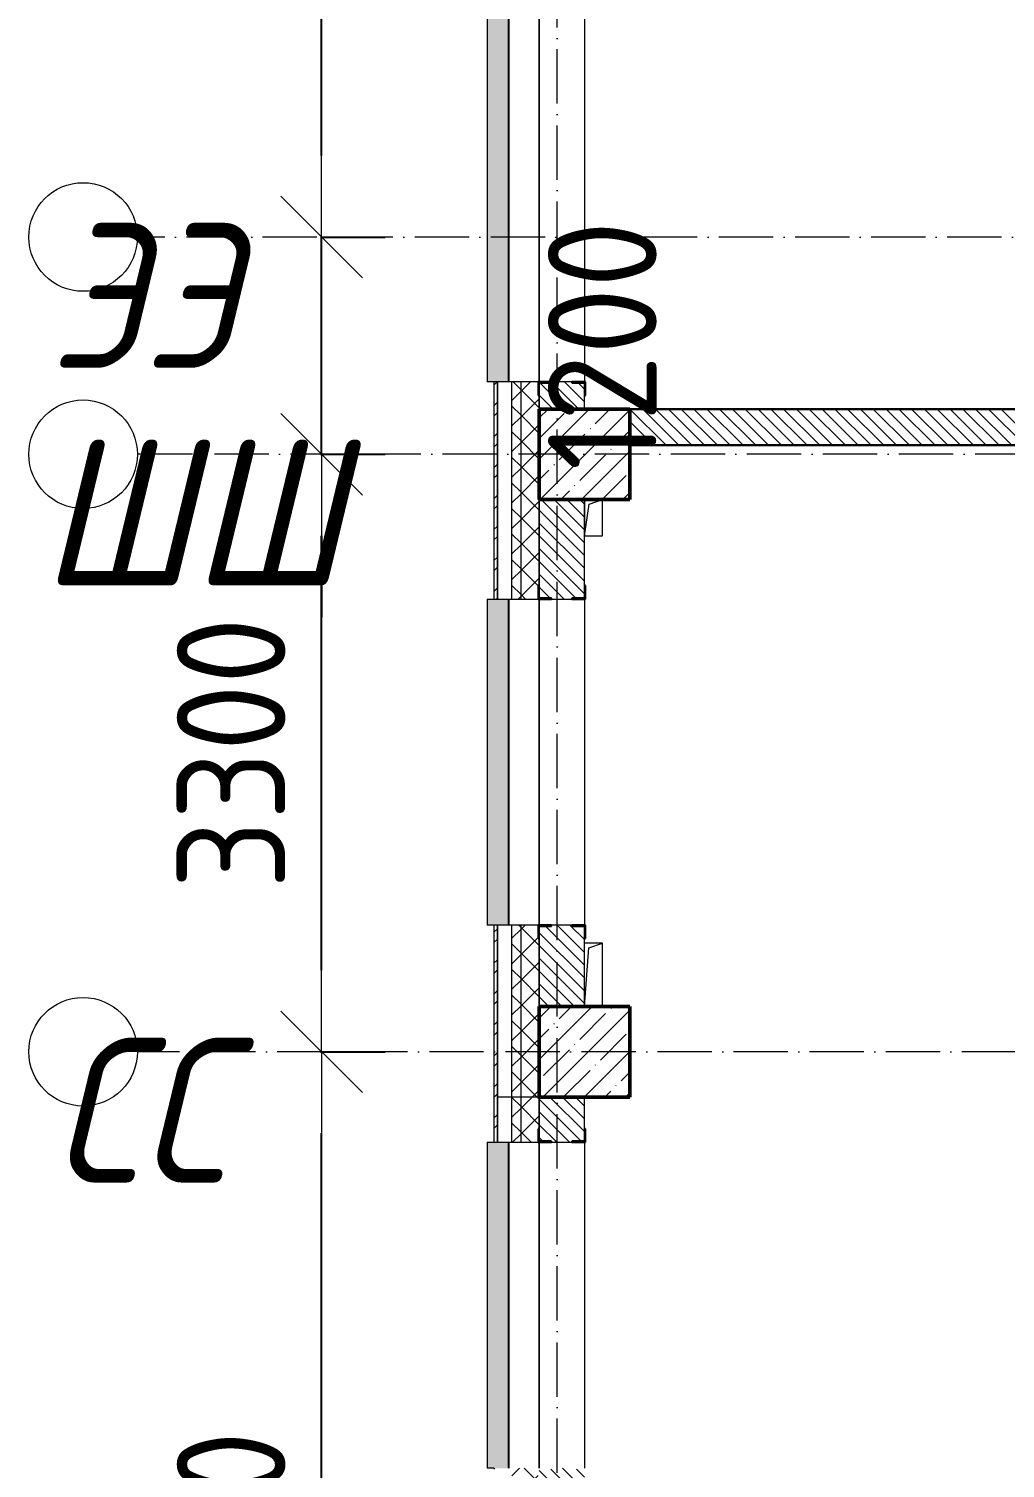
# Model space of a CAD drawing. Header units: millimetres. Extents: x 2294 to 908349, y -83289 to 219220.
# Drawn here: x 2294 to 7687, y 77006 to 84956 of the extents above; entities that cross this region are included whole.
import ezdxf

# ---------------------------------------------------------------- set-up
doc = ezdxf.new("R2010")
doc.units = ezdxf.units.MM
doc.linetypes.add('50_200_ШТРИХ_1Т_ш5_п1_п1_', pattern=[700, 500, -100, 0, -100])
for name, color, linetype, lineweight in [('2) ПГП 4м', 4, 'Continuous', 30), ('2.4) ПГП вычит ЖБбалки 0.4 м -', 24, 'Continuous', 30), ('3.3) Вычитаем ЖБбалки 0.4м -', 31, 'Continuous', 30), ('A-____-____-DIMS', 7, 'Continuous', 9), ('A-GENM-____-MCUT', 7, 'Continuous', 25), ('A-GENM-____-OTLN', 7, 'Continuous', 9), ('A-GENM-____-OTLN-1', 7, 'Continuous', 25), ('A-GLAZ-____-OTLN', 7, 'Continuous', 9), ('A-WALL-____-MCUT', 7, 'Continuous', 13), ('A-WALL-____-MCUT-1', 7, 'Continuous', 9), ('A-WALL-____-OTLN', 7, 'Continuous', 9), ('A-WALL-____-PATT-1', 7, 'Continuous', 9), ('A-WALL-FNSH-MCUT-1', 7, 'Continuous', 9), ('S-COLS-____-MCUT', 7, 'Continuous', 50), ('S-COLS-____-OTLN', 7, 'Continuous', 9), ('S-GRID-____-IDEN', 7, 'Continuous', 9), ('S-GRID-____-OTLN-1', 7, '50_200_ШТРИХ_1Т_ш5_п1_п1_', 9)]:
    doc.layers.add(name, color=color, linetype=linetype, lineweight=lineweight)
doc.layers.add('A-GLAZ-____-OTLN-1', color=7, linetype='Continuous', lineweight=9, true_color=0xc0c0c0)
doc.styles.add('ISOCPEUR_I_9', font='isocpeui.ttf', dxfattribs={"width": 0.9, "height": 250})
doc.styles.add('СПДС', font='isocpeur.ttf', dxfattribs={"width": 0.9})
doc.dimstyles.new('Размера А3', dxfattribs={"dimtxt": 800, "dimasz": 450, "dimexe": 350, "dimexo": 100, "dimgap": 200, "dimtad": 1, "dimdec": 0, "dimrnd": 10, "dimzin": 0, "dimdsep": 46, "dimtxsty": 'СПДС', "dimblk": 'ARROWHEAD_6', "dimcen": 1, "dimclrd": 5, "dimclre": 5, "dimclrt": 5, "dimazin": 0, "dimtfac": 1, "dimtdec": 0, "dimtmove": 2, "dimatfit": 3, "dimfxl": 1, "dimtolj": 1, "dimtzin": 0, "dimarcsym": 0})
pattern_1 = [(135, (7562.787, 6025.276), (-35.35534, -35.35534), [])]
pattern_2 = [(45, (7562.79, 6025.28), (-70.71068, 70.71068), []), (135, (7562.79, 6025.28), (-70.71068, -70.71068), [])]
pattern_3 = [(45, (7562.79, 6025.28), (-85.53659, 85.53659), []), (45, (7619.81, 6025.28), (-85.53659, 85.53659), [])]

# ---------------------------------------------------------------- blocks, each defined once
blk = doc.blocks.new('BSC_Колонна _Прямоугольная - 500х500-V25-АР1_План отверстий 2 этажа в осях 1-64_Ю-ЯЯ')
at = {"layer": 'S-COLS-____-OTLN'}
h = blk.add_hatch(dxfattribs=at)
h.set_pattern_fill('FP_34', color=256, style=0, pattern_type=2)
h.set_pattern_definition([(45, (2200, -76581.04), (-114.04925, 114.04925), []), (45, (2314.05, -76581.04), (-114.04925, 114.04925), [201.613, -40.323, 3.353, -36.97])])
h.paths.add_polyline_path([(-250, -250), (250, -250), (250, 250), (-250, 250), (-250, 16.5)], flags=0)
at = {"layer": 'S-COLS-____-MCUT'}
for p, q in [((250, 250), (-250, 250)), ((-250, 250), (-250, -250)), ((250, -250), (250, 250)), ((-250, -250), (250, -250))]:
    blk.add_line(p, q, dxfattribs=at)
blk = doc.blocks.new('BSC_Колонна _Прямоугольная - 500х500-V31-АР1_План отверстий 2 этажа в осях 1-64_Ю-ЯЯ')
at = {"layer": 'S-COLS-____-OTLN'}
h = blk.add_hatch(dxfattribs=at)
h.set_pattern_fill('FP_40', color=256, style=0, pattern_type=2)
h.set_pattern_definition([(45, (2200, -73281.04), (-114.04925, 114.04925), []), (45, (2314.05, -73281.04), (-114.04925, 114.04925), [201.613, -40.323, 3.353, -36.97])])
h.paths.add_polyline_path([(-250, -250), (250, -250), (250, 250), (-250, 250), (-250, 87.7)], flags=0)
at = {"layer": 'S-COLS-____-MCUT'}
for p, q in [((250, 250), (-250, 250)), ((-250, 250), (-250, -250)), ((250, -250), (250, 250)), ((-250, -250), (250, -250))]:
    blk.add_line(p, q, dxfattribs=at)
blk = doc.blocks.new('Фахверк_СКБ_Уголок - 250_2700-27497298-АР1_План отверстий 2 этажа в осях 1-64_Ю-ЯЯ')
at = {"layer": 'A-GENM-____-MCUT'}
for p, q in [((200, 181), (125, 181)), ((125, 181), (125, 106)), ((131, 106), (131, 175)), ((131, 175), (200, 175)), ((200, 175), (200, 181)), ((125, 106), (131, 106)), ((131, -6), (125, -6)), ((125, -6), (125, -81)), ((131, -75), (131, -6)), ((200, -75), (131, -75)), ((200, -81), (200, -75)), ((125, -81), (200, -81))]:
    blk.add_line(p, q, dxfattribs=at)
blk = doc.blocks.new('Фахверк_СКБ_Уголок - 250_2700_1-27501432-АР1_План отверстий 2 этажа в осях 1-64_Ю-ЯЯ')
at = {"layer": 'A-GENM-____-MCUT'}
for p, q in [((200, 181), (125, 181)), ((125, 181), (125, 106)), ((131, 106), (131, 175)), ((131, 175), (200, 175)), ((200, 175), (200, 181)), ((125, 106), (131, 106)), ((131, -6), (125, -6)), ((125, -6), (125, -81)), ((131, -75), (131, -6)), ((200, -75), (131, -75)), ((200, -81), (200, -75)), ((125, -81), (200, -81))]:
    blk.add_line(p, q, dxfattribs=at)
blk = doc.blocks.new('AR_Отверстие прямоугольное _в плите_ - AR_Отверстие прямоугольное _в плите_-V166-АР1_План отверстий 2 этажа в осях 1-64_Ю-ЯЯ')
at = {"layer": 'A-GENM-____-OTLN'}
for p, q in [((-50, 100), (-50, -100)), ((-25, 75), (50, 100)), ((50, -100), (50, 100)), ((-50, -100), (-25, 75)), ((-50, -100), (50, -100))]:
    blk.add_line(p, q, dxfattribs=at)
blk = doc.blocks.new('AR_Отверстие прямоугольное _в плите_ - AR_Отверстие прямоугольное _в плите_-30511527-АР1_План отверстий 2 этажа в осях 1-64_Ю-ЯЯ')
at = {"layer": 'A-GENM-____-OTLN'}
for p, q in [((50, 175), (-50, 175)), ((-25, 150), (50, 175)), ((50, -175), (50, 175)), ((-50, -175), (-25, 150))]:
    blk.add_line(p, q, dxfattribs=at)
blk = doc.blocks.new('Отлив_СКБ - Отлив витража_120_НВФ-31886035-АР1_План отверстий 2 этажа в осях 1-64_Ю-ЯЯ')
at = {"layer": 'A-GLAZ-____-OTLN-1'}
for points in [[(0, 83), (0, 2), (4800, 2), (4800, 120), (0, 120)], [(0, 0), (4800, 0), (4800, 2), (0, 2)]]:
    blk.add_hatch(color=256, dxfattribs=at).paths.add_polyline_path(points, flags=0)
at = {"layer": 'A-GLAZ-____-OTLN'}
for p, q in [((0, 83), (0, 120)), ((4800, 120), (0, 120)), ((4800, 120), (4800, 83)), ((0, 2), (4800, 2)), ((4800, 0), (0, 0))]:
    blk.add_line(p, q, dxfattribs=at)
blk = doc.blocks.new('Отлив_СКБ - Отлив витража_120_НВФ-31885689-АР1_План отверстий 2 этажа в осях 1-64_Ю-ЯЯ')
at = {"layer": 'A-GLAZ-____-OTLN-1'}
for points in [[(1800, 2), (1800, 120), (0, 120), (0, 2), (737.3, 2)], [(1800, 0), (1800, 2), (0, 2), (0, 0), (737.3, 0)]]:
    blk.add_hatch(color=256, dxfattribs=at).paths.add_polyline_path(points, flags=0)
at = {"layer": 'A-GLAZ-____-OTLN'}
for p, q in [((0, 83), (0, 120)), ((1800, 120), (0, 120)), ((1800, 120), (1800, 83)), ((0, 2), (1800, 2)), ((1800, 0), (0, 0))]:
    blk.add_line(p, q, dxfattribs=at)
blk = doc.blocks.new('2floor')
at = {"layer": 'A-WALL-____-PATT-1'}
h = blk.add_hatch(dxfattribs=at)
h.set_pattern_fill('FP_3', color=256, style=0, pattern_type=2)
h.set_pattern_definition(pattern_3)
h.paths.add_polyline_path([(4862.8, 78886.3), (4882.8, 78886.3), (4882.8, 80006.3), (4862.8, 80006.3), (4862.8, 79394)], flags=0)
h.paths.add_polyline_path([(4882.8, 81806.3), (4882.8, 83006.3), (4862.8, 83006.3), (4862.8, 81806.3)], flags=0)
h.paths.add_polyline_path([(4882.8, 87806.3), (4882.8, 89006.3), (4862.8, 89006.3), (4862.8, 87806.3)], flags=0)
h.paths.add_polyline_path([(4882.8, 90806.3), (4882.8, 91956.3), (4862.8, 91956.3), (4862.8, 90806.3)], flags=0)
h = blk.add_hatch(dxfattribs=at)
h.set_pattern_fill('FP_1', color=256, style=0, pattern_type=2)
h.set_pattern_definition(pattern_2)
h.paths.add_polyline_path([(5012.8, 79056.3), (5012.8, 80006.3), (4962.8, 80006.3), (4962.8, 79056.3)], flags=0)
h.paths.add_polyline_path([(5012.8, 81806.3), (5012.8, 83006.3), (4962.8, 83006.3), (4962.8, 81806.3)], flags=0)
h.paths.add_polyline_path([(5012.8, 87806.3), (5012.8, 89006.3), (4962.8, 89006.3), (4962.8, 87806.3)], flags=0)
h.paths.add_polyline_path([(5012.8, 90806.3), (5012.8, 91936.3), (4962.8, 91936.3), (4962.8, 90806.3)], flags=0)
h = blk.add_hatch(dxfattribs=at)
h.set_pattern_fill('FP_1', color=256, style=0, pattern_type=2)
h.set_pattern_definition(pattern_2)
h.paths.add_polyline_path([(5112.8, 79056.3), (5112.8, 79931.3), (5106.8, 79931.3), (5106.8, 80006.3), (5012.8, 80006.3), (5012.8, 79056.3)], flags=0)
h.paths.add_polyline_path([(5106.8, 81806.3), (5106.8, 81881.3), (5112.8, 81881.3), (5112.8, 82931.3), (5106.8, 82931.3), (5106.8, 83006.3), (5012.8, 83006.3), (5012.8, 81806.3)], flags=0)
h.paths.add_polyline_path([(5012.8, 87806.3), (5112.8, 87806.3), (5112.8, 88931.3), (5106.8, 88931.3), (5106.8, 89006.3), (5012.8, 89006.3), (5012.8, 88273.3)], flags=0)
h.paths.add_polyline_path([(5106.8, 90806.3), (5106.8, 90881.3), (5112.8, 90881.3), (5112.8, 91936.3), (5012.8, 91936.3), (5012.8, 90806.3)], flags=0)
h = blk.add_hatch(dxfattribs=at)
h.set_pattern_fill('FP_6', color=256, style=0, pattern_type=2)
h.set_pattern_definition(pattern_1)
h.paths.add_polyline_path([(5256.8, 82856.3), (5362.8, 82856.3), (5362.8, 83000.3), (5293.8, 83000.3), (5293.8, 83006.3), (5181.8, 83006.3), (5181.8, 83000.3), (5112.8, 83000.3), (5112.8, 82856.3)], flags=0)
h = blk.add_hatch(dxfattribs=at)
h.set_pattern_fill('FP_6', color=256, style=0, pattern_type=2)
h.set_pattern_definition(pattern_1)
h.paths.add_polyline_path([(12612.8, 82656.3), (12612.8, 82856.3), (9118.8, 82856.3), (9118.8, 82787.3), (9112.8, 82787.3), (9112.8, 82856.3), (5612.8, 82856.3), (5612.8, 82656.3), (9112.8, 82656.3), (9112.8, 82725.3), (9118.8, 82725.3), (9118.8, 82656.3), (11082.6, 82656.3)], flags=0)
h = blk.add_hatch(dxfattribs=at)
h.set_pattern_fill('FP_6', color=256, style=0, pattern_type=2)
h.set_pattern_definition(pattern_1)
h.paths.add_polyline_path([(5362.8, 79556.3), (5362.8, 80000.3), (5293.8, 80000.3), (5293.8, 80006.3), (5181.8, 80006.3), (5181.8, 80000.3), (5112.8, 80000.3), (5112.8, 79556.3)], flags=0)
h.paths.add_polyline_path([(5181.8, 81806.3), (5293.8, 81806.3), (5293.8, 81812.3), (5362.8, 81812.3), (5362.8, 82356.3), (5112.8, 82356.3), (5112.8, 81812.3), (5181.8, 81812.3)], flags=0)
h = blk.add_hatch(dxfattribs=at)
h.set_pattern_fill('FP_1', color=256, style=0, pattern_type=2)
h.set_pattern_definition(pattern_2)
h.paths.add_polyline_path([(5012.8, 73706.3), (5012.8, 74006.3), (4962.8, 74006.3), (4962.8, 73706.3)], flags=0)
h.paths.add_polyline_path([(5012.8, 75806.3), (5012.8, 77006.3), (4962.8, 77006.3), (4962.8, 75806.3)], flags=0)
h.paths.add_polyline_path([(5012.8, 78806.3), (5012.8, 79056.3), (4962.8, 79056.3), (4962.8, 78806.3)], flags=0)
h = blk.add_hatch(dxfattribs=at)
h.set_pattern_fill('FP_1', color=256, style=0, pattern_type=2)
h.set_pattern_definition(pattern_2)
h.paths.add_polyline_path([(5012.8, 73706.3), (5112.8, 73706.3), (5112.8, 73931.3), (5106.8, 73931.3), (5106.8, 74006.3), (5012.8, 74006.3), (5012.8, 73743.5)], flags=0)
h.paths.add_polyline_path([(5106.8, 75806.3), (5106.8, 75881.3), (5112.8, 75881.3), (5112.8, 76931.3), (5106.8, 76931.3), (5106.8, 77006.3), (5012.8, 77006.3), (5012.8, 75806.3)], flags=0)
h.paths.add_polyline_path([(5106.8, 78806.3), (5106.8, 78881.3), (5112.8, 78881.3), (5112.8, 79056.3), (5012.8, 79056.3), (5012.8, 78806.3)], flags=0)
h = blk.add_hatch(dxfattribs=at)
h.set_pattern_fill('FP_6', color=256, style=0, pattern_type=2)
h.set_pattern_definition(pattern_1)
h.paths.add_polyline_path([(5362.8, 73706.3), (5362.8, 74000.3), (5293.8, 74000.3), (5293.8, 74006.3), (5181.8, 74006.3), (5181.8, 74000.3), (5112.8, 74000.3), (5112.8, 73706.3)], flags=0)
h.paths.add_polyline_path([(5293.8, 75806.3), (5293.8, 75812.3), (5362.8, 75812.3), (5362.8, 77000.3), (5293.8, 77000.3), (5293.8, 77006.3), (5181.8, 77006.3), (5181.8, 77000.3), (5112.8, 77000.3), (5112.8, 75812.3), (5181.8, 75812.3), (5181.8, 75806.3)], flags=0)
h.paths.add_polyline_path([(5181.8, 78806.3), (5293.8, 78806.3), (5293.8, 78812.3), (5362.8, 78812.3), (5362.8, 79056.3), (5112.8, 79056.3), (5112.8, 78812.3), (5181.8, 78812.3)], flags=0)
h = blk.add_hatch(dxfattribs=at)
h.set_pattern_fill('FP_3', color=256, style=0, pattern_type=2)
h.set_pattern_definition(pattern_3)
h.paths.add_polyline_path([(4862.8, 73876.3), (4882.8, 73876.3), (4882.8, 74006.3), (4862.8, 74006.3)], flags=0)
h.paths.add_polyline_path([(4882.8, 75806.3), (4882.8, 77006.3), (4862.8, 77006.3), (4862.8, 75806.3)], flags=0)
h.paths.add_polyline_path([(4882.8, 78806.3), (4882.8, 78886.3), (4862.8, 78886.3), (4862.8, 78806.3)], flags=0)
at = {"layer": '2) ПГП 4м'}
blk.add_lwpolyline([(14962.8, 82843.8), (10212.8, 82856.3), (10212.8, 83256.3), (7812.8, 83256.3), (7812.8, 82856.3), (5612.8, 82856.3)], dxfattribs=at)
at = {"layer": '2.4) ПГП вычит ЖБбалки 0.4 м -'}
blk.add_lwpolyline([(5612.8, 82656.3), (12312.8, 82656.3)], dxfattribs=at)
at = {"layer": '3.3) Вычитаем ЖБбалки 0.4м -'}
for points in [[(5362.8, 79556.3), (5612.8, 79556.3)], [(5612.8, 79056.3), (5612.8, 79556.3)], [(5362.8, 79056.3), (5612.8, 79056.3)]]:
    blk.add_lwpolyline(points, dxfattribs=at)
at = {"layer": 'A-WALL-____-MCUT'}
for p, q in [((5106.8, 83006.3), (4882.8, 83006.3)), ((4882.8, 83006.3), (4882.8, 81806.3)), ((4882.8, 81806.3), (4882.8, 83006.3)), ((5293.8, 83006.3), (5181.8, 83006.3)), ((5362.8, 82856.3), (5362.8, 82931.3)), ((9112.8, 82856.3), (5612.8, 82856.3)), ((5612.8, 82656.3), (9112.8, 82656.3)), ((5362.8, 81881.3), (5362.8, 82356.3)), ((4882.8, 81806.3), (5106.8, 81806.3)), ((5181.8, 81806.3), (5293.8, 81806.3)), ((5106.8, 80006.3), (4882.8, 80006.3)), ((4882.8, 80006.3), (4882.8, 79056.3)), ((4882.8, 79056.3), (4882.8, 80006.3)), ((5293.8, 80006.3), (5181.8, 80006.3)), ((5362.8, 79556.3), (5362.8, 79931.3)), ((4882.8, 79056.3), (4882.8, 78806.3)), ((5112.8, 79056.3), (4882.8, 79056.3)), ((5362.8, 78881.3), (5362.8, 79056.3)), ((4882.8, 78806.3), (4882.8, 78886.3)), ((4882.8, 78806.3), (5106.8, 78806.3)), ((5181.8, 78806.3), (5293.8, 78806.3))]:
    blk.add_line(p, q, dxfattribs=at)
at = {"layer": 'A-WALL-____-MCUT-1'}
for p, q in [((4962.8, 81806.3), (4962.8, 83006.3)), ((5012.8, 81806.3), (5012.8, 83006.3)), ((5112.8, 82931.3), (5112.8, 82856.3)), ((5112.8, 82856.3), (5112.8, 82931.3)), ((5112.8, 82356.3), (5112.8, 81881.3)), ((5112.8, 81881.3), (5112.8, 82356.3)), ((4962.8, 79056.3), (4962.8, 80006.3)), ((5012.8, 79056.3), (5012.8, 80006.3)), ((5112.8, 79931.3), (5112.8, 79556.3)), ((5112.8, 79556.3), (5112.8, 79931.3)), ((4962.8, 78806.3), (4962.8, 79056.3)), ((5012.8, 78806.3), (5012.8, 79056.3)), ((5112.8, 79056.3), (5112.8, 78881.3)), ((5112.8, 78881.3), (5112.8, 79056.3))]:
    blk.add_line(p, q, dxfattribs=at)
at = {"layer": 'A-WALL-____-OTLN'}
for p, q in [((5112.8, 83006.3), (5112.8, 87806.3)), ((5112.8, 87806.3), (5112.8, 83006.3)), ((5362.8, 87806.3), (5362.8, 83006.3)), ((5112.8, 80006.3), (5112.8, 81806.3)), ((5112.8, 81806.3), (5112.8, 80006.3)), ((5362.8, 81806.3), (5362.8, 80006.3)), ((5112.8, 77006.3), (5112.8, 78806.3)), ((5112.8, 78806.3), (5112.8, 77006.3)), ((5362.8, 78806.3), (5362.8, 77006.3))]:
    blk.add_line(p, q, dxfattribs=at)
at = {"layer": 'A-WALL-FNSH-MCUT-1'}
for p, q in [((4862.8, 83006.3), (4862.8, 81806.3)), ((4882.8, 83006.3), (4862.8, 83006.3)), ((4862.8, 81806.3), (4882.8, 81806.3)), ((4862.8, 80006.3), (4862.8, 78806.3)), ((4882.8, 80006.3), (4862.8, 80006.3)), ((4882.8, 78886.3), (4882.8, 79056.3)), ((4862.8, 78806.3), (4882.8, 78806.3))]:
    blk.add_line(p, q, dxfattribs=at)
at = {"layer": 'A-GENM-____-OTLN'}
for name, p in [('AR_Отверстие прямоугольное _в плите_ - AR_Отверстие прямоугольное _в плите_-V166-АР1_План отверстий 2 этажа в осях 1-64_Ю-ЯЯ', (5413.3, 82256.3)), ('AR_Отверстие прямоугольное _в плите_ - AR_Отверстие прямоугольное _в плите_-30511527-АР1_План отверстий 2 этажа в осях 1-64_Ю-ЯЯ', (5412.8, 79731.3))]:
    blk.add_blockref(name, p, dxfattribs=at)
at = {"layer": 'A-GENM-____-OTLN-1'}
for name, p, rotation in [('Фахверк_СКБ_Уголок - 250_2700_1-27501432-АР1_План отверстий 2 этажа в осях 1-64_Ю-ЯЯ', (5187.8, 83131.3), 269.9999999999999), ('Фахверк_СКБ_Уголок - 250_2700-27497298-АР1_План отверстий 2 этажа в осях 1-64_Ю-ЯЯ', (5287.8, 81681.3), 89.99999999999991), ('Фахверк_СКБ_Уголок - 250_2700-27497298-АР1_План отверстий 2 этажа в осях 1-64_Ю-ЯЯ', (5187.8, 80131.3), 269.9999999999999), ('Фахверк_СКБ_Уголок - 250_2700-27497298-АР1_План отверстий 2 этажа в осях 1-64_Ю-ЯЯ', (5287.8, 78681.3), 89.99999999999991)]:
    blk.add_blockref(name, p, dxfattribs=dict(at, rotation=rotation))
at = {"layer": 'A-GLAZ-____-OTLN', "rotation": 90}
for name, p in [('Отлив_СКБ - Отлив витража_120_НВФ-31886035-АР1_План отверстий 2 этажа в осях 1-64_Ю-ЯЯ', (4945.8, 83006.3)), ('Отлив_СКБ - Отлив витража_120_НВФ-31885689-АР1_План отверстий 2 этажа в осях 1-64_Ю-ЯЯ', (4945.8, 80006.3)), ('Отлив_СКБ - Отлив витража_120_НВФ-31885689-АР1_План отверстий 2 этажа в осях 1-64_Ю-ЯЯ', (4945.8, 77006.3))]:
    blk.add_blockref(name, p, dxfattribs=at)
at = {"layer": 'S-COLS-____-OTLN'}
for name, p in [('BSC_Колонна _Прямоугольная - 500х500-V25-АР1_План отверстий 2 этажа в осях 1-64_Ю-ЯЯ', (5362.8, 82606.3)), ('BSC_Колонна _Прямоугольная - 500х500-V31-АР1_План отверстий 2 этажа в осях 1-64_Ю-ЯЯ', (5362.8, 79306.3))]:
    blk.add_blockref(name, p, dxfattribs=at)
blk = doc.blocks.new('Ось сетки - Круг_Ø6_00__ISO-2_5_0_9K_-25732049-АР1_План отверстий 3 этажа в осях 1-64_Ю-ЯЯ')
at = {"layer": 'S-GRID-____-IDEN'}
blk.add_circle((0, 0), 3, dxfattribs=at)
blk = doc.blocks.new('ARROWHEAD_6')
at = {"color": 0, "linetype": 'Continuous'}
for p, q in [((-0.5, -0.5), (0.5, 0.5)), ((0, 0), (-1, 0))]:
    blk.add_line(p, q, dxfattribs=at)
blk = doc.blocks.new('*D2746')
at = {"layer": 'A-____-____-DIMS', "color": 0, "lineweight": -2, "transparency": 16777216}
for p, q in [((161926, 79306.3), (162282.1, 79306.3)), ((161932.1, 74056.3), (161932.1, 78856.3)), ((161926, 73606.3), (162282.1, 73606.3))]:
    blk.add_line(p, q, dxfattribs=at)
at = {"layer": 'Defpoints', "color": 0, "transparency": 16777216}
for p in [(161826, 79306.3), (161932.1, 79306.3), (161826, 73606.3)]:
    blk.add_point(p, dxfattribs=at)
at = {"layer": 'A-____-____-DIMS', "color": 0, "lineweight": -2, "transparency": 16777216, "xscale": 450, "yscale": 450, "zscale": 450}
for p, rotation in [((161932.1, 79306.3), 90), ((161932.1, 73606.3), 270)]:
    blk.add_blockref('ARROWHEAD_6', p, dxfattribs=dict(at, rotation=rotation))
at = {"layer": 'A-____-____-DIMS', "color": 0, "transparency": 16777216, "insert": (161432.1, 76456.3), "char_height": 600, "attachment_point": 5, "rotation": 90, "style": 'СПДС'}
blk.add_mtext('\\A1;5700', dxfattribs=at)
blk = doc.blocks.new('*D2747')
at = {"layer": 'A-____-____-DIMS', "color": 0, "lineweight": -2, "transparency": 16777216}
for p, q in [((161926, 82606.3), (162282.1, 82606.3)), ((161932.1, 79756.3), (161932.1, 82156.3)), ((161926, 79306.3), (162282.1, 79306.3))]:
    blk.add_line(p, q, dxfattribs=at)
at = {"layer": 'Defpoints', "color": 0, "transparency": 16777216}
for p in [(161826, 82606.3), (161932.1, 82606.3), (161826, 79306.3)]:
    blk.add_point(p, dxfattribs=at)
at = {"layer": 'A-____-____-DIMS', "color": 0, "lineweight": -2, "transparency": 16777216, "xscale": 450, "yscale": 450, "zscale": 450}
for p, rotation in [((161932.1, 82606.3), 90), ((161932.1, 79306.3), 270)]:
    blk.add_blockref('ARROWHEAD_6', p, dxfattribs=dict(at, rotation=rotation))
at = {"layer": 'A-____-____-DIMS', "color": 0, "transparency": 16777216, "insert": (161432.1, 80956.3), "char_height": 600, "attachment_point": 5, "rotation": 90, "style": 'СПДС'}
blk.add_mtext('\\A1;3300', dxfattribs=at)
blk = doc.blocks.new('*D2748')
at = {"layer": 'A-____-____-DIMS', "color": 0, "lineweight": -2, "transparency": 16777216}
for p, q in [((161932.1, 84256.3), (161932.1, 84706.3)), ((161926, 83806.3), (162282.1, 83806.3)), ((161932.1, 82606.3), (161932.1, 83806.3)), ((161926, 82606.3), (162282.1, 82606.3)), ((161932.1, 82156.3), (161932.1, 81706.3))]:
    blk.add_line(p, q, dxfattribs=at)
at = {"layer": 'Defpoints', "color": 0, "transparency": 16777216}
for p in [(161826, 83806.3), (161932.1, 83806.3), (161826, 82606.3)]:
    blk.add_point(p, dxfattribs=at)
at = {"layer": 'A-____-____-DIMS', "color": 0, "lineweight": -2, "transparency": 16777216, "xscale": 450, "yscale": 450, "zscale": 450}
for p, rotation in [((161932.1, 83806.3), 270), ((161932.1, 82606.3), 90)]:
    blk.add_blockref('ARROWHEAD_6', p, dxfattribs=dict(at, rotation=rotation))
at = {"layer": 'A-____-____-DIMS', "color": 0, "transparency": 16777216, "insert": (163482.1, 83206.3), "char_height": 600, "attachment_point": 5, "rotation": 90, "style": 'СПДС'}
blk.add_mtext('\\A1;1200', dxfattribs=at)
blk = doc.blocks.new('*D2749')
at = {"layer": 'A-____-____-DIMS', "color": 0, "lineweight": -2, "transparency": 16777216}
for p, q in [((161926, 88056.3), (162282.1, 88056.3)), ((161932.1, 84256.3), (161932.1, 87606.3)), ((161926, 83806.3), (162282.1, 83806.3))]:
    blk.add_line(p, q, dxfattribs=at)
at = {"layer": 'Defpoints', "color": 0, "transparency": 16777216}
for p in [(161826, 88056.3), (161932.1, 88056.3), (161826, 83806.3)]:
    blk.add_point(p, dxfattribs=at)
at = {"layer": 'A-____-____-DIMS', "color": 0, "lineweight": -2, "transparency": 16777216, "xscale": 450, "yscale": 450, "zscale": 450}
for p, rotation in [((161932.1, 88056.3), 90), ((161932.1, 83806.3), 270)]:
    blk.add_blockref('ARROWHEAD_6', p, dxfattribs=dict(at, rotation=rotation))
at = {"layer": 'A-____-____-DIMS', "color": 0, "transparency": 16777216, "insert": (161432.1, 85931.3), "char_height": 600, "attachment_point": 5, "rotation": 90, "style": 'СПДС'}
blk.add_mtext('\\A1;4250', dxfattribs=at)
blk = doc.blocks.new('3osi')
at = {"layer": 'S-GRID-____-OTLN-1', "color": 251, "ltscale": 0.6, "true_color": 0x636466}
for p, q in [((163233.5, 58916.9), (163233.5, 96918.1)), ((212738.1, 83806.3), (160914.7, 83806.3)), ((198188.5, 82606.3), (160914.7, 82606.3)), ((190133.5, 79306.3), (160914.7, 79306.3))]:
    blk.add_line(p, q, dxfattribs=at)
at = {"layer": 'S-GRID-____-IDEN', "xscale": 99.99999999999993, "yscale": 99.99999999999993, "zscale": 99.99999999999993}
for p, rotation in [((160614.7, 83806.3), 89.9999999999998), ((160614.7, 82606.3), 89.9999999999998), ((160614.7, 79306.3), 89.99999999999982)]:
    blk.add_blockref('Ось сетки - Круг_Ø6_00__ISO-2_5_0_9K_-25732049-АР1_План отверстий 3 этажа в осях 1-64_Ю-ЯЯ', p, dxfattribs=dict(at, rotation=rotation))
at = {"layer": 'S-GRID-____-IDEN', "char_height": 800, "attachment_point": 1, "style": 'ISOCPEUR_I_9'}
for s, insert, width in [('ЭЭ', (160429.7, 83882.4), 447.342), ('ШШ', (160382, 82682.4), 562.785), ('СС', (160447.7, 79382.4), 404.05)]:
    blk.add_mtext(s, dxfattribs=dict(at, insert=insert, width=width))
at = {"layer": 'A-____-____-DIMS'}
for base, p1, p2, picture, middle in [((161932.1, 88056.3), (161826, 83806.3), (161826, 88056.3), '*D2749', (161432.1, 85931.3)), ((161932.1, 83806.3), (161826, 82606.3), (161826, 83806.3), '*D2748', (163482.1, 83206.3)), ((161932.1, 82606.3), (161826, 79306.3), (161826, 82606.3), '*D2747', (161432.1, 80956.3)), ((161932.1, 79306.3), (161826, 73606.3), (161826, 79306.3), '*D2746', (161432.1, 76456.3))]:
    dim = blk.add_linear_dim(base=base, p1=p1, p2=p2, angle=90, dimstyle='Размера А3', override={"dimtxt": 600, "dimclrd": 0, "dimclre": 0, "dimclrt": 0}, dxfattribs=at)
    dim.commit()
    dim.dimension.update_dxf_attribs({"geometry": picture, "text_midpoint": middle})

msp = doc.modelspace()

# ---------------------------------------------------------------- block references
for name, p in [('3osi', (-158020.7, 0)), ('2floor', (0, 0))]:
    msp.add_blockref(name, p)

doc.saveas('drawing.dxf')
